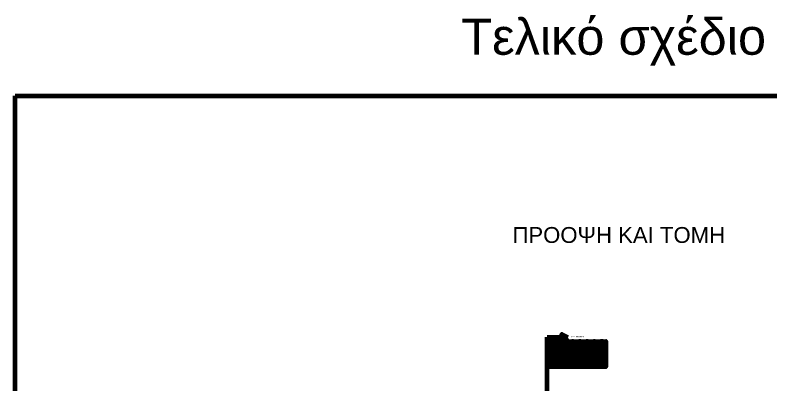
# Model space of a CAD drawing. Header units: metres. Extents: x -2 to 550, y -115 to 198.
# Drawn here: x 380.7 to 485.2, y 146.5 to 197.6 of the extents above; entities that cross this region are included whole.
import ezdxf

# ---------------------------------------------------------------- set-up
doc = ezdxf.new("R2010")
doc.units = ezdxf.units.M
doc.header["$MEASUREMENT"] = 0
doc.layers.add('ΦΡΑΓΜΑ', color=7, linetype='Continuous')
doc.styles.get("Standard").update_dxf_attribs({"font": 'arial.ttf'})

msp = doc.modelspace()

# ---------------------------------------------------------------- hatches: boundary and pattern name
at = {"layer": 'Defpoints', "lineweight": 100, "true_color": 0xffffff}
h = msp.add_hatch(dxfattribs=at)
h.set_pattern_fill('GRAVEL')
h.set_pattern_definition([(228.012788, (208.803065, 1.110284), (-8, -9), [0.134536, -13.319088]), (184.96974, (208.713065, 1.010284), (12, 1), [0.230868, -22.8559248]), (132.510447, (208.483065, 0.990284), (10, -11), [0.162788, -16.1160326]), (267.273689, (208.093065, 0.740284), (1, 20), [0.210238, -20.813558]), (292.833654, (208.083065, 0.530284), (-5, 12), [0.206155, -20.409373]), (357.273689, (208.163065, 0.340284), (-20, 1), [0.210238, -20.813558]), (37.69424, (208.373065, 0.330284), (-13, -10), [0.278029, -27.5248485]), (72.255328, (208.593065, 0.500284), (7, 22), [0.262488, -25.9863215]), (121.429566, (208.673065, 0.750284), (-8, 13), [0.21095, -20.884073]), (175.236358, (208.563065, 0.93028), (11, -1), [0.240832, -11.8007626]), (222.397438, (208.323065, 0.950284), (-12, -11), [0.311448, -30.833375]), (138.814075, (209.08307, 0.73028), (-7, 6), [0.106301, -10.5238448]), (171.469234, (209.003065, 0.800284), (13, -2), [0.202237, -20.0215114]), (225, (208.8031, 0.8303), (-1e-16, -1), [0.141421, -1.2727926]), (203.19859, (208.73307, 0.95028), (5, 2), [0.076158, -7.539615]), (291.80141, (208.66307, 0.92028), (-1, 3), [0.107703, -5.2774618]), (30.963757, (208.70307, 0.82028), (3, 2), [0.174929, -5.656023]), (161.56505, (208.85307, 0.91028), (2, -1), [0.126491, -3.0357867]), (16.38954, (208.083065, 0.920284), (10, 3), [0.1772, -17.542845]), (70.346176, (208.253065, 0.970284), (-4, -11), [0.148661, -14.7174077]), (293.19859, (208.85307, 1.11028), (-2, 5), [0.152315, -7.463458]), (343.61046, (208.913065, 0.970284), (-10, 3), [0.1772, -17.542845]), (339.443955, (208.08307, 0.30028), (-5, 2), [0.17088, -8.3731237]), (294.77514, (208.243065, 0.240284), (-5, 11), [0.143178, -14.174643]), (66.80141, (208.86307, 0.11028), (2, 5), [0.152315, -7.463458]), (17.354025, (208.923065, 0.250284), (-13, -4), [0.167631, -16.5954236]), (69.443955, (208.37307, 0.11028), (-2, -5), [0.08544, -8.4585637]), (101.30993, (208.80307, 0.11028), (-1, 4), [0.05099, -5.0480295]), (165.96376, (208.79307, 0.16028), (3, -1), [0.206155, -3.9169506]), (186.009006, (208.593065, 0.210284), (10, 1), [0.19105, -18.9139232]), (303.69007, (208.70307, 0.73028), (-1, 2), [0.144222, -3.4613293]), (353.157227, (208.783065, 0.610284), (17, -2), [0.251794, -24.9275626]), (60.945396, (209.03307, 0.58028), (-4, -7), [0.102956, -10.192674]), (90, (209.0831, 0.6703), (-1, 1), [0.06, -0.94]), (120.256437, (208.573065, 0.240284), (4, -7), [0.138924, -13.75352]), (48.012788, (208.503065, 0.360284), (8, 9), [0.269072, -13.184552]), (0, (208.6831, 0.5603), (1, 1), [0.26, -0.74]), (325.304846, (208.943065, 0.560284), (10, -7), [0.158114, -15.6532743]), (254.054604, (209.07307, 0.47028), (-1, -4), [0.145602, -7.134508]), (207.645975, (209.033065, 0.330284), (-19, -10), [0.237065, -23.4694742]), (175.426079, (208.823065, 0.220284), (-13, 1), [0.250799, -24.8290734])])
h.paths.add_polyline_path([(454.307, 152.557), (454.307, 149.057), (462.389, 149.057), (462.389, 152.591)])

# ---------------------------------------------------------------- linework, layer by layer
at = {"layer": 'Defpoints', "lineweight": 100}
msp.add_line((454.307, 153.126), (456.317, 153.126), dxfattribs=at)
msp.add_lwpolyline([(380.713, 186.487), (549.039, 186.487), (549.039, 46.469), (380.713, 46.469)], close=True, dxfattribs=at)
at = {"layer": 'Defpoints', "color": 7, "lineweight": 100, "true_color": 0xffffff, "transparency": 33554687}
msp.add_lwpolyline([(454.307, 89.91), (454.307, 89.91), (454.307, 153.126)], dxfattribs=at)
at = {"layer": 'Defpoints', "lineweight": 100}
for points in [[(456.317, 153.126), (456.317, 153.554), (457.151, 153.137)], [(456.317, 153.126), (456.317, 152.699), (457.151, 153.116)]]:
    msp.add_lwpolyline(points, dxfattribs=at)
at = {"layer": 'Defpoints', "lineweight": 100, "transparency": 33554457}
msp.add_lwpolyline([(454.307, 152.557), (462.389, 152.591), (462.389, 149.057), (454.307, 149.057)], dxfattribs=at)

# ---------------------------------------------------------------- texts
at = {"layer": 'Defpoints', "lineweight": 100, "insert": (457.548, 153.293), "char_height": 0.2, "attachment_point": 1}
msp.add_mtext_dynamic_manual_height_columns('ΔΕΞΙ ΠΡΑΝΕΣ', width=2.22676, gutter_width=1, heights=[0], dxfattribs=at)
at = {"layer": 'ΦΡΑΓΜΑ', "lineweight": 100, "attachment_point": 1}
for s, insert, char_height in [(' Τελικό σχέδιο ', (440.471, 197.149), 5), ('ΠΡΟΟΨΗ KAI TOMH', (449.484, 168.349), 2.19)]:
    msp.add_mtext_dynamic_manual_height_columns(s, width=95.41032, gutter_width=10.95, heights=[0], dxfattribs=dict(at, insert=insert, char_height=char_height))

doc.saveas('drawing.dxf')
